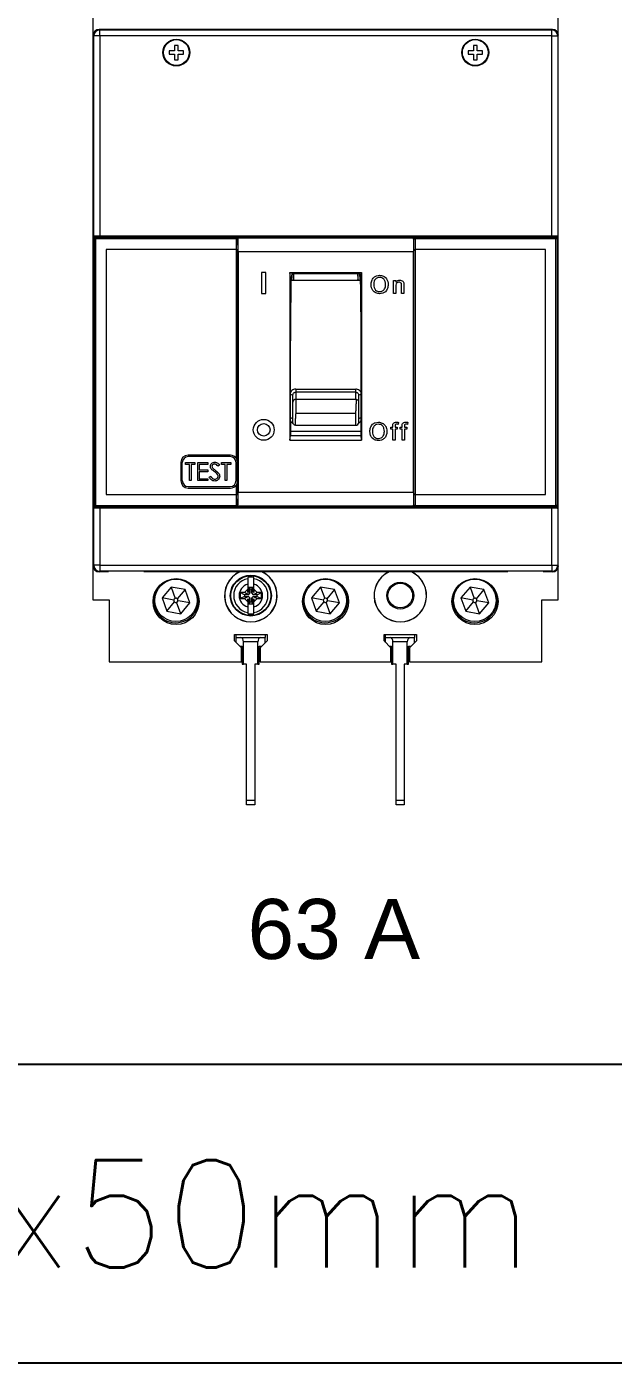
# Model space of a CAD drawing. Header units: millimetres. Extents: x 1004 to 59588, y 686 to 38112.
# Drawn here: x 44452.1 to 44550.2, y 37033.1 to 37256.7 of the extents above; entities that cross this region are included whole.
import ezdxf

# ---------------------------------------------------------------- set-up
doc = ezdxf.new("R2010")
doc.units = ezdxf.units.MM
doc.linetypes.add('HIDDEN', pattern=[9.525, 6.35, -3.175])
doc.layers.add('Canaleta', color=3, linetype='Continuous')
doc.layers.add('Txt.Des.', color=6, linetype='Continuous')
doc.styles.add('Fodra', font='romans.shx')
doc.styles.get("Standard").update_dxf_attribs({"font": 'arial.ttf'})

msp = doc.modelspace()

# ---------------------------------------------------------------- linework, layer by layer
at = {"color": 7, "linetype": 'Continuous', "lineweight": 15}
for p, q in [((44463.11, 37262.24), (44463.11, 37215.45)), ((44540.99, 37215.45), (44540.99, 37262.24)), ((44464.18, 37256.26), (44464.27, 37256.16)), ((44539.99, 37256.26), (44464.18, 37256.26)), ((44464.27, 37255.16), (44464.27, 37256.16)), ((44464.27, 37256.16), (44539.9, 37256.16)), ((44539.9, 37256.16), (44539.99, 37256.26)), ((44539.9, 37255.16), (44539.9, 37256.16)), ((44463.18, 37166.51), (44463.18, 37255.26)), ((44463.27, 37255.16), (44463.18, 37255.26)), ((44463.27, 37221.75), (44463.27, 37255.16)), ((44464.27, 37255.16), (44463.27, 37255.16)), ((44464.27, 37255.16), (44464.27, 37221.72)), ((44539.9, 37255.16), (44464.27, 37255.16)), ((44477.39, 37253.59), (44476.79, 37253.59)), ((44476.79, 37253.59), (44476.79, 37252.69)), ((44477.39, 37252.69), (44477.39, 37253.59)), ((44527.39, 37253.59), (44526.79, 37253.59)), ((44526.79, 37253.59), (44526.79, 37252.69)), ((44527.39, 37252.69), (44527.39, 37253.59)), ((44539.9, 37221.72), (44539.9, 37255.16)), ((44539.9, 37255.16), (44540.9, 37255.16)), ((44540.99, 37255.26), (44540.9, 37255.16)), ((44540.9, 37255.16), (44540.9, 37221.75)), ((44540.99, 37166.51), (44540.99, 37255.26)), ((44476.79, 37252.69), (44475.89, 37252.69)), ((44475.89, 37252.69), (44475.89, 37252.09)), ((44475.89, 37252.09), (44476.79, 37252.09)), ((44476.79, 37252.09), (44476.79, 37251.19)), ((44476.79, 37251.19), (44477.39, 37251.19)), ((44478.29, 37252.69), (44477.39, 37252.69)), ((44477.39, 37251.19), (44477.39, 37252.09)), ((44477.39, 37252.09), (44478.29, 37252.09)), ((44478.29, 37252.09), (44478.29, 37252.69)), ((44526.79, 37252.69), (44525.89, 37252.69)), ((44525.89, 37252.69), (44525.89, 37252.09)), ((44525.89, 37252.09), (44526.79, 37252.09)), ((44526.79, 37252.09), (44526.79, 37251.19)), ((44526.79, 37251.19), (44527.39, 37251.19)), ((44528.29, 37252.69), (44527.39, 37252.69)), ((44527.39, 37251.19), (44527.39, 37252.09)), ((44527.39, 37252.09), (44528.29, 37252.09)), ((44528.29, 37252.09), (44528.29, 37252.69)), ((44463.39, 37221.23), (44463.3, 37221.32)), ((44463.39, 37176.64), (44463.39, 37221.23)), ((44463.59, 37221.23), (44463.39, 37221.23)), ((44463.5, 37221.52), (44463.59, 37221.43)), ((44463.59, 37221.43), (44487.54, 37221.43)), ((44463.59, 37221.23), (44463.59, 37221.43)), ((44463.59, 37221.23), (44463.59, 37176.64)), ((44487.15, 37221.23), (44463.59, 37221.23)), ((44464.27, 37221.72), (44464.27, 37221.52)), ((44464.27, 37221.72), (44539.9, 37221.72)), ((44539.9, 37221.52), (44464.27, 37221.52)), ((44487.15, 37221.23), (44487.35, 37221.23)), ((44487.15, 37221.22), (44487.35, 37221.22)), ((44487.15, 37219.44), (44487.15, 37221.22)), ((44487.35, 37221.22), (44487.35, 37219.45)), ((44487.4, 37221.17), (44487.35, 37221.22)), ((44487.43, 37219.04), (44487.4, 37221.17)), ((44487.54, 37221.43), (44487.6, 37221.37)), ((44487.6, 37221.37), (44516.57, 37221.37)), ((44516.57, 37221.37), (44516.63, 37221.43)), ((44516.63, 37221.43), (44540.58, 37221.43)), ((44516.77, 37221.17), (44516.74, 37219.04)), ((44516.82, 37221.22), (44516.77, 37221.17)), ((44516.82, 37221.23), (44517.02, 37221.23)), ((44516.82, 37219.25), (44516.82, 37221.22)), ((44516.82, 37221.22), (44517.02, 37221.22)), ((44540.58, 37221.23), (44517.02, 37221.23)), ((44517.02, 37221.22), (44517.02, 37219.44)), ((44539.9, 37221.72), (44539.9, 37221.52)), ((44540.58, 37221.43), (44540.67, 37221.52)), ((44540.58, 37221.43), (44540.58, 37221.23)), ((44540.58, 37176.64), (44540.58, 37221.23)), ((44540.78, 37221.23), (44540.58, 37221.23)), ((44540.87, 37221.32), (44540.78, 37221.23)), ((44540.78, 37221.23), (44540.78, 37176.64)), ((44465.34, 37219.44), (44465.33, 37219.44)), ((44487.15, 37219.44), (44465.33, 37219.44)), ((44465.33, 37219.44), (44465.33, 37178.43)), ((44487.14, 37219.44), (44465.34, 37219.44)), ((44465.34, 37219.44), (44465.34, 37178.44)), ((44487.14, 37184.49), (44487.14, 37219.44)), ((44487.34, 37219.44), (44487.35, 37219.45)), ((44487.34, 37219.44), (44487.34, 37184.49)), ((44516.74, 37219.04), (44487.43, 37219.04)), ((44487.43, 37219.04), (44487.43, 37178.84)), ((44516.74, 37178.84), (44516.74, 37219.04)), ((44516.83, 37219.24), (44516.82, 37219.25)), ((44516.83, 37178.63), (44516.83, 37219.24)), ((44517.03, 37219.44), (44517.03, 37219.44)), ((44538.84, 37219.44), (44517.03, 37219.44)), ((44538.84, 37219.44), (44517.03, 37219.44)), ((44517.03, 37219.44), (44517.03, 37178.44)), ((44538.84, 37178.43), (44538.84, 37219.44)), ((44538.84, 37219.44), (44538.84, 37219.44)), ((44538.84, 37178.44), (44538.84, 37219.44)), ((44463.12, 37215.45), (44463.11, 37215.45)), ((44463.18, 37215.45), (44463.11, 37215.45)), ((44463.18, 37215.45), (44463.12, 37215.45)), ((44463.12, 37215.45), (44463.12, 37214.2)), ((44491.36, 37215.58), (44491.36, 37212.08)), ((44492.06, 37215.58), (44491.36, 37215.58)), ((44492.06, 37212.08), (44492.06, 37215.58)), ((44496.09, 37215.58), (44508.09, 37215.58)), ((44496.09, 37215.58), (44496.09, 37187.52)), ((44496.25, 37214.34), (44496.09, 37215.58)), ((44496.41, 37215.44), (44496.31, 37214.34)), ((44496.41, 37215.44), (44507.76, 37215.44)), ((44496.69, 37215.44), (44496.67, 37214.43)), ((44507.41, 37215.44), (44507.43, 37214.43)), ((44507.86, 37214.34), (44507.76, 37215.44)), ((44507.92, 37214.34), (44508.09, 37215.58)), ((44508.09, 37215.58), (44508.09, 37187.52)), ((44463.12, 37214.2), (44463.18, 37214.23)), ((44496.31, 37214.34), (44496.25, 37214.34)), ((44507.92, 37214.25), (44496.25, 37214.25)), ((44507.86, 37214.34), (44507.92, 37214.34)), ((44513.4, 37212.08), (44513.4, 37214.27)), ((44513.4, 37214.27), (44513.78, 37214.27)), ((44513.78, 37214.27), (44513.78, 37213.97)), ((44513.78, 37213.25), (44513.78, 37212.08)), ((44514.78, 37212.08), (44514.78, 37213.39)), ((44515.17, 37213.42), (44515.17, 37212.08)), ((44491.36, 37212.08), (44492.06, 37212.08)), ((44513.78, 37212.08), (44513.4, 37212.08)), ((44515.17, 37212.08), (44514.78, 37212.08)), ((44463.18, 37204.37), (44463.12, 37204.4)), ((44463.12, 37204.4), (44463.12, 37203.15)), ((44463.12, 37203.15), (44463.11, 37203.14)), ((44463.11, 37203.14), (44463.11, 37160.86)), ((44463.11, 37203.14), (44463.18, 37203.14)), ((44463.12, 37203.15), (44463.18, 37203.15)), ((44497.09, 37196.1), (44507.09, 37196.1)), ((44497.09, 37196.1), (44497.09, 37195.57)), ((44507.09, 37195.57), (44497.09, 37195.57)), ((44497.09, 37195.57), (44497.09, 37194.41)), ((44507.09, 37195.57), (44507.09, 37196.1)), ((44507.09, 37194.41), (44507.09, 37195.57)), ((44496.59, 37193.91), (44496.59, 37195.07)), ((44496.59, 37190.53), (44496.59, 37193.91)), ((44497.09, 37194.41), (44497.09, 37192.07)), ((44497.09, 37194.41), (44507.09, 37194.41)), ((44507.58, 37195.07), (44507.58, 37193.89)), ((44507.58, 37193.89), (44507.58, 37190.53)), ((44497.09, 37192.07), (44507.09, 37192.07)), ((44540.99, 37160.86), (44540.99, 37191.14)), ((44496.16, 37189.05), (44508.01, 37189.05)), ((44497.05, 37190.04), (44496.95, 37190.04)), ((44497.05, 37190.03), (44507.09, 37190.03)), ((44512.98, 37189.71), (44513.28, 37189.71)), ((44512.98, 37189.36), (44512.98, 37189.71)), ((44513.28, 37189.36), (44512.98, 37189.36)), ((44513.28, 37189.71), (44513.28, 37189.93)), ((44513.28, 37187.52), (44513.28, 37189.36)), ((44513.67, 37189.9), (44513.67, 37189.71)), ((44513.67, 37189.71), (44514.05, 37189.71)), ((44514.05, 37189.36), (44513.67, 37189.36)), ((44513.67, 37189.36), (44513.67, 37187.52)), ((44514.05, 37189.71), (44514.05, 37189.36)), ((44514.24, 37190.52), (44514.19, 37190.19)), ((44514.54, 37189.36), (44514.54, 37189.71)), ((44514.54, 37189.71), (44514.85, 37189.71)), ((44514.85, 37189.36), (44514.54, 37189.36)), ((44514.85, 37189.71), (44514.85, 37189.93)), ((44514.85, 37187.52), (44514.85, 37189.36)), ((44515.24, 37189.9), (44515.24, 37189.71)), ((44515.24, 37189.71), (44515.62, 37189.71)), ((44515.24, 37189.36), (44515.24, 37187.52)), ((44515.62, 37189.36), (44515.24, 37189.36)), ((44515.62, 37189.71), (44515.62, 37189.36)), ((44515.81, 37190.52), (44515.76, 37190.19)), ((44496.09, 37187.52), (44496.17, 37188.34)), ((44496.09, 37187.52), (44508.09, 37187.52)), ((44496.17, 37188.34), (44508, 37188.34)), ((44508.09, 37187.52), (44508, 37188.34)), ((44513.67, 37187.52), (44513.28, 37187.52)), ((44515.24, 37187.52), (44514.85, 37187.52)), ((44486.14, 37185.04), (44479.04, 37185.04)), ((44486.09, 37184.79), (44479.09, 37184.79)), ((44487.34, 37184.49), (44487.14, 37184.49)), ((44487.34, 37184.49), (44487.34, 37178.63)), ((44477.84, 37183.84), (44477.84, 37180.74)), ((44478.09, 37180.79), (44478.09, 37183.79)), ((44478.62, 37183.79), (44480.2, 37183.79)), ((44478.62, 37183.48), (44478.62, 37183.79)), ((44479.28, 37183.48), (44478.62, 37183.48)), ((44479.28, 37180.79), (44479.28, 37183.48)), ((44479.55, 37183.48), (44479.55, 37180.79)), ((44480.2, 37183.48), (44479.55, 37183.48)), ((44480.2, 37183.79), (44480.2, 37183.48)), ((44480.66, 37183.79), (44482.35, 37183.79)), ((44480.66, 37180.79), (44480.66, 37183.79)), ((44480.93, 37183.48), (44480.93, 37182.56)), ((44482.35, 37183.48), (44480.93, 37183.48)), ((44480.93, 37182.56), (44482.35, 37182.56)), ((44480.93, 37182.25), (44480.93, 37181.09)), ((44482.35, 37182.25), (44480.93, 37182.25)), ((44482.35, 37183.79), (44482.35, 37183.48)), ((44482.35, 37182.56), (44482.35, 37182.25)), ((44484.32, 37183.36), (44484.07, 37183.17)), ((44484.62, 37183.79), (44486.2, 37183.79)), ((44484.62, 37183.48), (44484.62, 37183.79)), ((44485.28, 37183.48), (44484.62, 37183.48)), ((44485.28, 37180.79), (44485.28, 37183.48)), ((44485.55, 37183.48), (44485.55, 37180.79)), ((44486.2, 37183.48), (44485.55, 37183.48)), ((44486.2, 37183.79), (44486.2, 37183.48)), ((44487.09, 37180.79), (44487.09, 37183.79)), ((44487.33, 37180.74), (44487.33, 37183.84)), ((44479.04, 37179.54), (44486.14, 37179.54)), ((44479.09, 37179.79), (44486.09, 37179.79)), ((44479.55, 37180.79), (44479.28, 37180.79)), ((44482.35, 37180.79), (44480.66, 37180.79)), ((44480.93, 37181.09), (44482.35, 37181.09)), ((44482.35, 37181.09), (44482.35, 37180.79)), ((44482.59, 37181.37), (44482.84, 37181.52)), ((44485.55, 37180.79), (44485.28, 37180.79)), ((44487.14, 37178.44), (44487.14, 37180.08)), ((44465.34, 37178.44), (44465.33, 37178.43)), ((44465.33, 37178.43), (44487.14, 37178.43)), ((44465.34, 37178.44), (44487.14, 37178.44)), ((44487.14, 37178.43), (44487.14, 37178.44)), ((44487.15, 37176.65), (44487.15, 37178.43)), ((44487.34, 37178.63), (44487.35, 37178.62)), ((44487.35, 37178.62), (44487.35, 37176.65)), ((44487.4, 37176.7), (44487.43, 37178.84)), ((44487.43, 37178.84), (44516.74, 37178.84)), ((44516.74, 37178.84), (44516.77, 37176.7)), ((44516.82, 37178.62), (44516.83, 37178.63)), ((44516.82, 37176.65), (44516.82, 37178.62)), ((44517.02, 37178.43), (44517.02, 37176.65)), ((44517.03, 37178.44), (44517.03, 37178.43)), ((44517.03, 37178.44), (44538.84, 37178.44)), ((44517.03, 37178.43), (44538.84, 37178.43)), ((44538.84, 37178.44), (44538.84, 37178.43)), ((44463.27, 37166.61), (44463.27, 37176.13)), ((44463.3, 37176.55), (44463.39, 37176.64)), ((44463.59, 37176.64), (44463.39, 37176.64)), ((44463.59, 37176.44), (44463.5, 37176.35)), ((44463.59, 37176.64), (44487.15, 37176.64)), ((44463.59, 37176.44), (44463.59, 37176.64)), ((44487.54, 37176.44), (44463.59, 37176.44)), ((44464.27, 37176.36), (44539.9, 37176.36)), ((44464.27, 37176.36), (44464.27, 37176.16)), ((44539.9, 37176.16), (44464.27, 37176.16)), ((44464.27, 37176.16), (44464.27, 37166.61)), ((44487.35, 37176.65), (44487.15, 37176.65)), ((44487.35, 37176.64), (44487.15, 37176.64)), ((44487.35, 37176.65), (44487.4, 37176.7)), ((44487.6, 37176.5), (44487.54, 37176.44)), ((44516.57, 37176.5), (44487.6, 37176.5)), ((44516.63, 37176.44), (44516.57, 37176.5)), ((44540.58, 37176.44), (44516.63, 37176.44)), ((44516.77, 37176.7), (44516.82, 37176.65)), ((44516.82, 37176.65), (44517.02, 37176.65)), ((44516.82, 37176.64), (44517.02, 37176.64)), ((44517.02, 37176.64), (44540.58, 37176.64)), ((44539.9, 37176.36), (44539.9, 37176.16)), ((44539.9, 37166.61), (44539.9, 37176.16)), ((44540.58, 37176.64), (44540.58, 37176.44)), ((44540.78, 37176.64), (44540.58, 37176.64)), ((44540.67, 37176.35), (44540.58, 37176.44)), ((44540.78, 37176.64), (44540.87, 37176.55)), ((44540.9, 37176.13), (44540.9, 37166.61)), ((44463.18, 37166.51), (44463.27, 37166.61)), ((44464.27, 37166.61), (44463.27, 37166.61)), ((44464.27, 37166.61), (44464.27, 37165.61)), ((44464.27, 37166.61), (44539.9, 37166.61)), ((44539.9, 37166.61), (44539.9, 37165.61)), ((44539.9, 37166.61), (44540.9, 37166.61)), ((44540.9, 37166.61), (44540.99, 37166.51)), ((44464.27, 37165.61), (44464.18, 37165.51)), ((44465.72, 37165.51), (44464.18, 37165.51)), ((44539.9, 37165.61), (44464.27, 37165.61)), ((44532.52, 37165.51), (44471.65, 37165.51)), ((44539.99, 37165.51), (44538.45, 37165.51)), ((44539.99, 37165.51), (44539.9, 37165.61)), ((44476.22, 37162.97), (44474.69, 37161.16)), ((44478.55, 37162.56), (44476.22, 37162.97)), ((44476.22, 37162.97), (44476.91, 37161.08)), ((44478.55, 37162.56), (44477.25, 37161.02)), ((44479.36, 37160.33), (44478.55, 37162.56)), ((44488.48, 37161.69), (44487.75, 37162.05)), ((44487.75, 37162.05), (44487.75, 37161.05)), ((44488.5, 37162.05), (44487.75, 37162.05)), ((44488.48, 37161.69), (44488.48, 37161.4)), ((44489.17, 37161.69), (44488.48, 37161.69)), ((44489.05, 37162.6), (44488.5, 37162.05)), ((44489.17, 37161.69), (44488.5, 37162.05)), ((44489.05, 37163.45), (44489.05, 37162.6)), ((44489.05, 37162.09), (44489.05, 37162.6)), ((44489.05, 37162.09), (44489.23, 37162.26)), ((44489.17, 37161.69), (44489.4, 37161.93)), ((44489.23, 37162.98), (44489.87, 37162.98)), ((44489.23, 37162.26), (44489.23, 37162.98)), ((44489.4, 37162.62), (44489.23, 37162.98)), ((44489.4, 37161.93), (44489.23, 37162.26)), ((44489.4, 37162.62), (44489.4, 37161.93)), ((44489.7, 37162.62), (44489.4, 37162.62)), ((44489.7, 37162.62), (44489.87, 37162.98)), ((44489.7, 37161.93), (44489.7, 37162.62)), ((44489.7, 37161.93), (44489.87, 37162.26)), ((44489.7, 37161.93), (44489.93, 37161.69)), ((44489.87, 37162.98), (44489.87, 37162.26)), ((44489.87, 37162.26), (44490.05, 37162.09)), ((44489.93, 37161.69), (44490.61, 37162.05)), ((44490.62, 37161.69), (44489.93, 37161.69)), ((44490.05, 37162.6), (44490.05, 37163.45)), ((44490.61, 37162.05), (44490.05, 37162.6)), ((44490.05, 37162.6), (44490.05, 37162.09)), ((44491.35, 37162.05), (44490.61, 37162.05)), ((44490.62, 37161.69), (44491.35, 37162.05)), ((44490.62, 37161.4), (44490.62, 37161.69)), ((44491.35, 37161.05), (44491.35, 37162.05)), ((44501.22, 37162.97), (44499.69, 37161.16)), ((44503.55, 37162.56), (44501.22, 37162.97)), ((44501.22, 37162.97), (44501.91, 37161.08)), ((44503.55, 37162.56), (44502.25, 37161.02)), ((44504.36, 37160.33), (44503.55, 37162.56)), ((44526.22, 37162.97), (44524.69, 37161.16)), ((44528.55, 37162.56), (44526.22, 37162.97)), ((44526.22, 37162.97), (44526.91, 37161.08)), ((44528.55, 37162.56), (44527.25, 37161.02)), ((44529.36, 37160.33), (44528.55, 37162.56)), ((44463.11, 37160.86), (44465.86, 37160.86)), ((44465.86, 37160.86), (44465.86, 37150.46)), ((44474.69, 37161.16), (44475.5, 37158.94)), ((44476.68, 37160.81), (44474.69, 37161.16)), ((44475.5, 37158.94), (44476.8, 37160.48)), ((44477.83, 37158.52), (44477.14, 37160.42)), ((44479.36, 37160.33), (44477.37, 37160.69)), ((44477.83, 37158.52), (44479.36, 37160.33)), ((44488.48, 37161.4), (44487.75, 37161.05)), ((44487.75, 37161.05), (44488.5, 37161.05)), ((44488.48, 37161.4), (44489.17, 37161.4)), ((44489.17, 37161.4), (44488.5, 37161.05)), ((44488.5, 37161.05), (44489.05, 37160.49)), ((44489.23, 37160.83), (44489.05, 37161.01)), ((44489.05, 37160.49), (44489.05, 37161.01)), ((44489.05, 37160.49), (44489.05, 37159.65)), ((44489.4, 37161.17), (44489.17, 37161.4)), ((44489.4, 37161.17), (44489.23, 37160.83)), ((44489.23, 37160.11), (44489.23, 37160.83)), ((44489.4, 37160.48), (44489.23, 37160.11)), ((44489.87, 37160.11), (44489.23, 37160.11)), ((44489.4, 37161.17), (44489.4, 37160.48)), ((44489.4, 37160.48), (44489.7, 37160.48)), ((44489.93, 37161.4), (44489.7, 37161.17)), ((44489.7, 37161.17), (44489.87, 37160.83)), ((44489.7, 37160.48), (44489.7, 37161.17)), ((44489.7, 37160.48), (44489.87, 37160.11)), ((44490.05, 37161.01), (44489.87, 37160.83)), ((44489.87, 37160.83), (44489.87, 37160.11)), ((44489.93, 37161.4), (44490.61, 37161.05)), ((44489.93, 37161.4), (44490.62, 37161.4)), ((44490.05, 37160.49), (44490.61, 37161.05)), ((44490.05, 37161.01), (44490.05, 37160.49)), ((44490.05, 37159.65), (44490.05, 37160.49)), ((44490.61, 37161.05), (44491.35, 37161.05)), ((44490.62, 37161.4), (44491.35, 37161.05)), ((44499.69, 37161.16), (44500.5, 37158.94)), ((44501.68, 37160.81), (44499.69, 37161.16)), ((44500.5, 37158.94), (44501.8, 37160.48)), ((44502.83, 37158.52), (44502.14, 37160.42)), ((44504.36, 37160.33), (44502.37, 37160.69)), ((44502.83, 37158.52), (44504.36, 37160.33)), ((44524.69, 37161.16), (44525.5, 37158.94)), ((44526.68, 37160.81), (44524.69, 37161.16)), ((44525.5, 37158.94), (44526.8, 37160.48)), ((44527.83, 37158.52), (44527.14, 37160.42)), ((44529.36, 37160.33), (44527.37, 37160.69)), ((44527.83, 37158.52), (44529.36, 37160.33)), ((44538.24, 37160.86), (44540.99, 37160.86)), ((44538.24, 37150.46), (44538.24, 37160.86)), ((44475.5, 37158.94), (44477.83, 37158.52)), ((44500.5, 37158.94), (44502.83, 37158.52)), ((44525.5, 37158.94), (44527.83, 37158.52)), ((44486.84, 37155.06), (44492.26, 37155.06)), ((44486.84, 37153.98), (44486.84, 37155.06)), ((44487.1, 37154.56), (44487.1, 37155.06)), ((44491.95, 37155.06), (44491.95, 37154.56)), ((44492.26, 37155.06), (44492.26, 37153.98)), ((44511.84, 37155.06), (44517.26, 37155.06)), ((44511.84, 37153.98), (44511.84, 37155.06)), ((44512.1, 37154.56), (44512.1, 37155.06)), ((44516.95, 37155.06), (44516.95, 37154.56)), ((44517.26, 37155.06), (44517.26, 37153.98)), ((44487.99, 37152.83), (44486.84, 37153.98)), ((44487.1, 37153.72), (44487.1, 37154.56)), ((44487.1, 37154.56), (44487.89, 37154.56)), ((44487.76, 37153.06), (44488.1, 37153.06)), ((44487.89, 37154.56), (44491.16, 37154.56)), ((44487.99, 37150.46), (44487.99, 37152.83)), ((44488.1, 37153.06), (44488.1, 37150.06)), ((44488.32, 37150.06), (44488.32, 37153.81)), ((44490.72, 37153.81), (44488.32, 37153.81)), ((44490.72, 37150.06), (44490.72, 37153.81)), ((44490.95, 37153.06), (44491.34, 37153.06)), ((44490.95, 37150.06), (44490.95, 37153.06)), ((44492.26, 37153.98), (44491.11, 37152.83)), ((44491.11, 37152.83), (44491.11, 37150.46)), ((44491.16, 37154.56), (44491.95, 37154.56)), ((44491.95, 37153.67), (44491.95, 37154.56)), ((44512.99, 37152.83), (44511.84, 37153.98)), ((44512.1, 37153.72), (44512.1, 37154.56)), ((44512.1, 37154.56), (44512.89, 37154.56)), ((44512.76, 37153.06), (44513.1, 37153.06)), ((44512.89, 37154.56), (44516.16, 37154.56)), ((44512.99, 37150.46), (44512.99, 37152.83)), ((44513.1, 37153.06), (44513.1, 37150.06)), ((44513.32, 37150.06), (44513.32, 37153.81)), ((44515.72, 37153.81), (44513.32, 37153.81)), ((44515.72, 37150.06), (44515.72, 37153.81)), ((44515.95, 37153.06), (44516.34, 37153.06)), ((44515.95, 37150.06), (44515.95, 37153.06)), ((44517.26, 37153.98), (44516.11, 37152.83)), ((44516.11, 37152.83), (44516.11, 37150.46)), ((44516.16, 37154.56), (44516.95, 37154.56)), ((44516.95, 37153.67), (44516.95, 37154.56)), ((44465.86, 37150.46), (44487.99, 37150.46)), ((44491.11, 37150.46), (44512.99, 37150.46)), ((44516.11, 37150.46), (44538.24, 37150.46)), ((44488.1, 37150.06), (44488.32, 37150.06)), ((44488.85, 37150.06), (44488.32, 37150.06)), ((44488.85, 37127.31), (44488.85, 37150.06)), ((44490.72, 37150.06), (44490.2, 37150.06)), ((44490.2, 37150.06), (44490.2, 37127.31)), ((44490.72, 37150.06), (44490.95, 37150.06)), ((44513.1, 37150.06), (44513.32, 37150.06)), ((44513.85, 37150.06), (44513.32, 37150.06)), ((44513.85, 37127.31), (44513.85, 37150.06)), ((44515.72, 37150.06), (44515.2, 37150.06)), ((44515.2, 37150.06), (44515.2, 37127.31)), ((44515.72, 37150.06), (44515.95, 37150.06)), ((44488.85, 37127.31), (44490.2, 37127.31)), ((44488.85, 37126.56), (44488.85, 37127.31)), ((44490.2, 37126.56), (44488.85, 37126.56)), ((44490.2, 37127.31), (44490.2, 37126.56)), ((44513.85, 37127.31), (44515.2, 37127.31)), ((44513.85, 37126.56), (44513.85, 37127.31)), ((44515.2, 37126.56), (44513.85, 37126.56)), ((44515.2, 37127.31), (44515.2, 37126.56))]:
    msp.add_line(p, q, dxfattribs=at)
at = {"color": 8, "linetype": 'Continuous', "lineweight": 15}
msp.add_line((44507.09, 37190.03), (44507.09, 37192.07), dxfattribs=at)
at = {"color": 7, "linetype": 'Continuous', "lineweight": 15}
for centre, radius in [((44477.09, 37252.39), 2.25), ((44477.09, 37252.39), 2.15), ((44527.09, 37252.39), 2.25), ((44527.09, 37252.39), 2.15), ((44491.71, 37189.27), 1.75), ((44491.71, 37189.27), 1.05), ((44477.05, 37160.55), 3.85), ((44477.02, 37160.75), 3.55), ((44489.55, 37161.55), 3.43), ((44489.55, 37161.55), 3.34), ((44502.05, 37160.55), 3.85), ((44502.02, 37160.75), 3.55), ((44527.05, 37160.55), 3.85), ((44527.02, 37160.75), 3.55), ((44514.55, 37161.55), 2.25), ((44514.55, 37161.55), 2.06)]:
    msp.add_circle(centre, radius, dxfattribs=at)
for centre, radius, start, end in [((44464.27, 37255.16), 1, 90.046, 179.954), ((44539.9, 37255.16), 1, 0.046, 89.954), ((44463.5, 37221.32), 0.2, 90.046, 179.954), ((44463.59, 37221.23), 0.2, 90.046, 179.954), ((44540.58, 37221.23), 0.2, 0.046, 89.954), ((44540.67, 37221.32), 0.2, 0.046, 89.954), ((44497.08, 37193.91), 0.499, 89.9317, 179.9315), ((44507.09, 37190.53), 0.5, 270, 0), ((44479.04, 37183.84), 1.2, 90, 180), ((44479.09, 37183.79), 1, 90, 180), ((44486.09, 37183.79), 1, 0, 90), ((44486.14, 37183.84), 1.2, 33.1082, 90), ((44479.04, 37180.74), 1.2, 180, 270), ((44479.09, 37180.79), 1, 180, 270), ((44486.09, 37180.79), 1, 270, 0), ((44486.14, 37180.74), 1.2, 270, 326.8918), ((44463.5, 37176.55), 0.2, 180.046, 269.954), ((44463.59, 37176.64), 0.2, 180.046, 269.954), ((44540.58, 37176.64), 0.2, 270.046, 359.954), ((44540.67, 37176.55), 0.2, 270.046, 359.954), ((44464.27, 37166.61), 1, 180.046, 269.954), ((44539.9, 37166.61), 1, 270.046, 359.954), ((44489.55, 37161.55), 4.4, 115.6694, 270), ((44489.55, 37161.55), 4.38, 115.1614, 270), ((44489.55, 37161.55), 2.87, 100.0319, 259.9681), ((44489.55, 37161.55), 3.07, 80.6186, 99.3814), ((44489.55, 37161.55), 4.4, 270, 64.3306), ((44489.55, 37161.55), 4.38, 270, 64.8386), ((44489.55, 37161.55), 2.87, 280.0319, 79.9681), ((44514.55, 37161.55), 4.4, 115.6694, 64.3306), ((44514.55, 37161.55), 4.38, 115.1614, 64.8386), ((44477.02, 37160.75), 3.75, 160.3424, 259.8886), ((44477.02, 37160.75), 3.75, 259.8886, 34.5857), ((44489.55, 37161.55), 1.96, 104.7488, 255.2512), ((44489.55, 37161.55), 1.96, 284.7488, 75.2512), ((44502.02, 37160.75), 3.75, 160.3424, 259.8886), ((44502.02, 37160.75), 3.75, 259.8886, 34.5857), ((44527.02, 37160.75), 3.75, 160.3424, 259.8886), ((44527.02, 37160.75), 3.75, 259.8886, 34.5857), ((44477.02, 37160.75), 0.35, 169.8886, 229.8886), ((44477.02, 37160.75), 0.35, 109.8886, 169.8886), ((44477.02, 37160.75), 0.35, 229.8886, 289.8886), ((44477.02, 37160.75), 0.35, 49.8886, 109.8886), ((44477.02, 37160.75), 0.35, 289.8886, 349.8886), ((44477.02, 37160.75), 0.35, 349.8886, 49.8886), ((44502.02, 37160.75), 0.35, 169.8886, 229.8886), ((44502.02, 37160.75), 0.35, 109.8886, 169.8886), ((44502.02, 37160.75), 0.35, 229.8886, 289.8886), ((44502.02, 37160.75), 0.35, 49.8886, 109.8886), ((44502.02, 37160.75), 0.35, 289.8886, 349.8886), ((44502.02, 37160.75), 0.35, 349.8886, 49.8886), ((44527.02, 37160.75), 0.35, 169.8886, 229.8886), ((44527.02, 37160.75), 0.35, 109.8886, 169.8886), ((44527.02, 37160.75), 0.35, 229.8886, 289.8886), ((44527.02, 37160.75), 0.35, 49.8886, 109.8886), ((44527.02, 37160.75), 0.35, 289.8886, 349.8886), ((44527.02, 37160.75), 0.35, 349.8886, 49.8886), ((44489.55, 37161.55), 3.07, 260.6186, 279.3814)]:
    msp.add_arc(centre, radius, start, end, dxfattribs=at)
at = {"color": 8, "linetype": 'Continuous', "lineweight": 15}
for centre, radius, start, end in [((44496.23, 37193.7), 1.42, 75.515, 93.8255), ((44507.94, 37193.7), 1.42, 86.1745, 104.485), ((44496.23, 37190.59), 0.643, 56.5579, 97.3683), ((44507.94, 37190.59), 0.643, 82.6317, 123.4421)]:
    msp.add_arc(centre, radius, start, end, dxfattribs=at)
at = {"color": 7, "linetype": 'Continuous', "lineweight": 15}
for centre, major_axis, ratio, start_param, end_param in [((44464.18, 37255.26), (0.708, -0.708), 0.999315, 2.356537, 3.926648), ((44539.99, 37255.26), (-0.708, -0.708), 0.999315, 2.356537, 3.926648), ((44464.27, 37221.75), (1, 0), 0.031423, 3.167773, 4.712389), ((44464.27, 37221.55), (1.2, 0), 0.026186, 4.008535, 4.712389), ((44487.54, 37221.23), (0.39, 0.007), 0.512958, 1.561443, 3.106059), ((44487.55, 37221.22), (0.283, -0.283), 0.999315, 3.901153, 3.926648), ((44487.54, 37221.23), (0.076, 0.188), 0.928188, 0.409293, 1.95391), ((44487.55, 37221.22), (0.142, -0.142), 0.997948, 3.901153, 3.926648), ((44487.6, 37221.17), (-0.081, 0.187), 0.979523, 5.882604, 7.452716), ((44516.57, 37221.17), (0.081, 0.187), 0.979523, 5.113655, 6.683766), ((44516.63, 37221.23), (-0.076, 0.188), 0.928188, 4.329276, 5.873892), ((44516.63, 37221.23), (0.39, -0.007), 0.512958, 0.035533, 1.58015), ((44516.62, 37221.22), (0.142, 0.142), 0.997948, 5.49813, 5.523624), ((44516.62, 37221.22), (0.283, 0.283), 0.999315, 5.49813, 5.523624), ((44539.9, 37221.75), (1, 0), 0.031423, 4.712389, 6.257005), ((44539.9, 37221.55), (1.2, 0), 0.026186, 4.712389, 5.416243), ((44487.14, 37219.44), (0.2, 0), 0.026186, 4.712389, 6.257005), ((44487.15, 37219.45), (0.2, 0), 0.026186, 4.712389, 6.257005), ((44517.02, 37219.25), (0.186, 0.077), 0.963653, 1.191016, 2.735632), ((44517.03, 37219.24), (0.186, 0.077), 0.963653, 1.191016, 2.735632), ((44517.03, 37219.24), (0.142, -0.142), 0.999315, 2.356537, 2.382032), ((44517.04, 37219.24), (0.142, -0.142), 0.999315, 2.356537, 2.382032), ((44497.05, 37197.24), (0, 34.8), 0.026186, 1.057124, 1.829417), ((44507.12, 37197.24), (0, 34.8), 0.026186, 4.453769, 5.226062), ((44487.14, 37178.63), (0.186, 0.077), 0.963653, 4.332609, 5.877225), ((44487.13, 37178.64), (-0.142, 0.142), 0.999315, 2.356537, 2.382032), ((44487.14, 37178.63), (-0.142, 0.142), 0.999315, 2.356537, 2.382032), ((44487.15, 37178.62), (0.186, 0.077), 0.963653, 4.332609, 5.877225), ((44517.02, 37178.62), (0.186, -0.077), 0.963653, 3.547553, 5.092169), ((44517.03, 37178.63), (0.186, -0.077), 0.963653, 3.547553, 5.092169), ((44517.03, 37178.63), (0.142, 0.142), 0.999315, 3.901153, 3.926648), ((44517.04, 37178.64), (0.142, 0.142), 0.999315, 3.901153, 3.926648), ((44464.27, 37176.13), (1, 0), 0.031423, 1.570796, 3.115413), ((44464.27, 37176.33), (1.2, 0), 0.026186, 1.570796, 2.274651), ((44487.55, 37176.65), (-0.283, -0.283), 0.999315, 5.49813, 5.523624), ((44487.54, 37176.64), (0.39, -0.007), 0.512958, 3.177126, 4.721742), ((44487.55, 37176.65), (0.142, 0.142), 0.997948, 2.356537, 2.382032), ((44487.54, 37176.64), (-0.076, 0.188), 0.928188, 1.187683, 2.732299), ((44487.6, 37176.7), (0.081, 0.187), 0.979523, 1.972062, 3.542174), ((44516.57, 37176.7), (-0.081, 0.187), 0.979523, 2.741012, 4.311123), ((44516.63, 37176.64), (0.076, 0.188), 0.928188, 3.550886, 5.095502), ((44516.63, 37176.64), (0.39, 0.007), 0.512958, 4.703036, 6.247652), ((44516.62, 37176.65), (0.142, -0.142), 0.997948, 0.759561, 0.785056), ((44516.62, 37176.65), (-0.283, 0.283), 0.999315, 3.901153, 3.926648), ((44539.9, 37176.33), (1.2, 0), 0.026186, 0.866942, 1.570796), ((44539.9, 37176.13), (1, 0), 0.031423, 0.02618, 1.570796), ((44464.18, 37166.51), (-0.708, -0.708), 0.999315, 5.49813, 7.068241), ((44539.99, 37166.51), (0.708, -0.708), 0.999315, 5.49813, 7.068241), ((44487.89, 37153.81), (0, 0.75), 0.57735, 4.712389, 6.283185), ((44491.16, 37153.81), (0, 0.75), 0.57735, 0, 1.570796), ((44512.89, 37153.81), (0, 0.75), 0.57735, 4.712389, 6.283185), ((44516.16, 37153.81), (0, 0.75), 0.57735, 0, 1.570796)]:
    msp.add_ellipse(centre, major_axis=major_axis, ratio=ratio, start_param=start_param, end_param=end_param, dxfattribs=at)
at = {"color": 8, "linetype": 'Continuous', "lineweight": 15}
for centre, start_param, end_param in [((44496.41, 37197.85), 5.209218, 5.242472), ((44507.7, 37197.85), 1.040713, 1.073968)]:
    msp.add_ellipse(centre, major_axis=(0, 34.8), ratio=0.008727, start_param=start_param, end_param=end_param, dxfattribs=at)
at = {"color": 7, "linetype": 'Continuous', "lineweight": 15}
for points, knots in [([(44463.3, 37221.32), (44463.3, 37221.34), (44463.29, 37221.38), (44463.28, 37221.59), (44463.28, 37221.73), (44463.27, 37221.75), (44463.27, 37221.75)], [0, 0, 0, 0, 0.283359, 0.902447, 0.994297, 1, 1, 1, 1]), ([(44463.5, 37221.52), (44463.47, 37221.53), (44463.37, 37221.56), (44463.29, 37221.66), (44463.28, 37221.73), (44463.27, 37221.74), (44463.27, 37221.75), (44463.27, 37221.75)], [0, 0, 0, 0, 0.247026, 0.891275, 0.975844, 0.99322, 1, 1, 1, 1]), ([(44540.9, 37221.75), (44540.9, 37221.75), (44540.9, 37221.74), (44540.89, 37221.73), (44540.88, 37221.66), (44540.8, 37221.56), (44540.7, 37221.53), (44540.67, 37221.52)], [0, 0, 0, 0, 0.00678, 0.024156, 0.108725, 0.752974, 1, 1, 1, 1]), ([(44540.9, 37221.75), (44540.9, 37221.75), (44540.89, 37221.73), (44540.89, 37221.59), (44540.88, 37221.38), (44540.87, 37221.34), (44540.87, 37221.32)], [0, 0, 0, 0, 0.005703, 0.097553, 0.716641, 1, 1, 1, 1]), ([(44496.67, 37214.43), (44496.67, 37214.41), (44496.65, 37214.37), (44496.57, 37214.31), (44496.44, 37214.27), (44496.3, 37214.25), (44496.21, 37214.25), (44496.17, 37214.25)], [0, 0, 0, 0, 0.2175204, 0.4350599, 0.6520215, 0.8676665, 1, 1, 1, 1]), ([(44507.93, 37214.25), (44507.87, 37214.25), (44507.76, 37214.25), (44507.61, 37214.29), (44507.5, 37214.33), (44507.44, 37214.39), (44507.43, 37214.42), (44507.43, 37214.43)], [0, 0, 0, 0, 0.2140441, 0.4280635, 0.6427745, 0.8588407, 1, 1, 1, 1]), ([(44509.68, 37213.54), (44509.69, 37213.76), (44509.72, 37214.21), (44510.07, 37214.76), (44510.57, 37215.07), (44510.92, 37215.1), (44511.1, 37215.12)], [0, 0, 0, 0, 0.28058, 0.559608, 0.779578, 1, 1, 1, 1]), ([(44511.1, 37212.04), (44510.88, 37212.07), (44510.45, 37212.11), (44509.97, 37212.53), (44509.72, 37213.03), (44509.69, 37213.37), (44509.68, 37213.54)], [0, 0, 0, 0, 0.279604, 0.558766, 0.779297, 1, 1, 1, 1]), ([(44511.1, 37214.77), (44510.93, 37214.75), (44510.6, 37214.7), (44510.24, 37214.35), (44510.11, 37213.93), (44510.1, 37213.67), (44510.1, 37213.53)], [0, 0, 0, 0, 0.279203, 0.557791, 0.778553, 1, 1, 1, 1]), ([(44510.1, 37213.53), (44510.11, 37213.37), (44510.13, 37213.05), (44510.37, 37212.66), (44510.72, 37212.42), (44510.97, 37212.4), (44511.1, 37212.39)], [0, 0, 0, 0, 0.280642, 0.559885, 0.779855, 1, 1, 1, 1]), ([(44511.1, 37215.12), (44511.32, 37215.09), (44511.76, 37215.04), (44512.25, 37214.62), (44512.49, 37214.09), (44512.51, 37213.75), (44512.52, 37213.57)], [0, 0, 0, 0, 0.2795739, 0.5585725, 0.7790868, 1, 1, 1, 1]), ([(44512.1, 37213.58), (44512.09, 37213.74), (44512.07, 37214.07), (44511.84, 37214.48), (44511.49, 37214.73), (44511.23, 37214.76), (44511.1, 37214.77)], [0, 0, 0, 0, 0.280796, 0.560074, 0.779977, 1, 1, 1, 1]), ([(44511.1, 37212.39), (44511.26, 37212.41), (44511.59, 37212.45), (44511.93, 37212.79), (44512.08, 37213.19), (44512.09, 37213.45), (44512.1, 37213.58)], [0, 0, 0, 0, 0.279092, 0.55817, 0.77881, 1, 1, 1, 1]), ([(44512.52, 37213.57), (44512.5, 37213.35), (44512.46, 37212.92), (44512.12, 37212.38), (44511.62, 37212.09), (44511.27, 37212.06), (44511.1, 37212.04)], [0, 0, 0, 0, 0.280358, 0.559512, 0.779626, 1, 1, 1, 1]), ([(44513.78, 37213.97), (44513.83, 37214.02), (44513.92, 37214.14), (44514.15, 37214.28), (44514.34, 37214.3), (44514.45, 37214.31)], [0, 0, 0, 0, 0.2805539, 0.5608154, 1, 1, 1, 1]), ([(44514.34, 37213.96), (44514.28, 37213.96), (44514.15, 37213.95), (44513.98, 37213.86), (44513.79, 37213.63), (44513.79, 37213.41), (44513.78, 37213.25)], [0, 0, 0, 0, 0.187273, 0.374362, 0.56054, 1, 1, 1, 1]), ([(44514.78, 37213.39), (44514.78, 37213.47), (44514.78, 37213.62), (44514.7, 37213.83), (44514.53, 37213.95), (44514.4, 37213.96), (44514.34, 37213.96)], [0, 0, 0, 0, 0.2816881, 0.5597154, 0.779558, 1, 1, 1, 1]), ([(44514.45, 37214.31), (44514.54, 37214.3), (44514.72, 37214.29), (44514.95, 37214.17), (44515.09, 37213.98), (44515.13, 37213.85), (44515.15, 37213.78)], [0, 0, 0, 0, 0.2802251, 0.5600007, 0.7795861, 1, 1, 1, 1]), ([(44515.15, 37213.78), (44515.15, 37213.71), (44515.17, 37213.59), (44515.17, 37213.47), (44515.17, 37213.42)], [0, 0, 0, 0, 0.559791, 1, 1, 1, 1]), ([(44496.59, 37195.07), (44496.59, 37195.13), (44496.6, 37195.24), (44496.69, 37195.39), (44496.81, 37195.5), (44496.96, 37195.56), (44497.05, 37195.57), (44497.09, 37195.57)], [0, 0, 0, 0, 0.214638, 0.429243, 0.643872, 0.858556, 1, 1, 1, 1]), ([(44507.09, 37195.57), (44507.14, 37195.56), (44507.25, 37195.55), (44507.4, 37195.47), (44507.52, 37195.34), (44507.58, 37195.2), (44507.58, 37195.11), (44507.58, 37195.07)], [0, 0, 0, 0, 0.214672, 0.42935, 0.644039, 0.858707, 1, 1, 1, 1]), ([(44507.09, 37194.41), (44507.09, 37194.41), (44507.13, 37194.4), (44507.18, 37194.39), (44507.22, 37194.37)], [0, 0, 0, 0, 0.029478, 1, 1, 1, 1]), ([(44507.09, 37192.07), (44507.09, 37192.07), (44507.09, 37192.07), (44507.09, 37192.07), (44507.09, 37192.08), (44507.1, 37192.11), (44507.12, 37192.21), (44507.15, 37192.55), (44507.18, 37193.12), (44507.2, 37193.74), (44507.22, 37194.18), (44507.22, 37194.31), (44507.22, 37194.37)], [0, 0, 0, 0, 0.000545, 0.001241, 0.002559, 0.007364, 0.026417, 0.1024, 0.334747, 0.567044, 0.801161, 1, 1, 1, 1]), ([(44507.22, 37194.37), (44507.27, 37194.35), (44507.38, 37194.31), (44507.5, 37194.19), (44507.57, 37194.05), (44507.58, 37193.94), (44507.58, 37193.9), (44507.58, 37193.89)], [0, 0, 0, 0, 0.25975, 0.519485, 0.779597, 0.982065, 1, 1, 1, 1]), ([(44497.09, 37192.07), (44497.08, 37192.07), (44497.08, 37192.07), (44497.08, 37192.07), (44497.08, 37192.07), (44497.07, 37192.04), (44497.05, 37191.94), (44497.02, 37191.6), (44496.99, 37191.06), (44496.97, 37190.5), (44496.95, 37190.15), (44496.95, 37190.08), (44496.95, 37190.04)], [0, 0, 0, 0, 0.000559, 0.001272, 0.002621, 0.007545, 0.027064, 0.104905, 0.342938, 0.580919, 0.820764, 1, 1, 1, 1]), ([(44496.95, 37190.04), (44496.9, 37190.06), (44496.79, 37190.11), (44496.67, 37190.23), (44496.6, 37190.37), (44496.59, 37190.48), (44496.59, 37190.52), (44496.59, 37190.53)], [0, 0, 0, 0, 0.259606, 0.519197, 0.779164, 0.982073, 1, 1, 1, 1]), ([(44509.47, 37188.98), (44509.48, 37189.2), (44509.51, 37189.65), (44509.86, 37190.2), (44510.36, 37190.51), (44510.72, 37190.54), (44510.89, 37190.56)], [0, 0, 0, 0, 0.28058, 0.559608, 0.779578, 1, 1, 1, 1]), ([(44510.89, 37187.48), (44510.67, 37187.5), (44510.24, 37187.55), (44509.76, 37187.96), (44509.51, 37188.47), (44509.48, 37188.81), (44509.47, 37188.98)], [0, 0, 0, 0, 0.2796039, 0.5587658, 0.7792968, 1, 1, 1, 1]), ([(44510.9, 37190.21), (44510.73, 37190.19), (44510.39, 37190.14), (44510.03, 37189.79), (44509.91, 37189.37), (44509.9, 37189.11), (44509.89, 37188.97)], [0, 0, 0, 0, 0.279203, 0.557791, 0.778553, 1, 1, 1, 1]), ([(44509.89, 37188.97), (44509.9, 37188.81), (44509.92, 37188.49), (44510.16, 37188.1), (44510.51, 37187.86), (44510.76, 37187.84), (44510.89, 37187.82)], [0, 0, 0, 0, 0.280642, 0.559885, 0.779855, 1, 1, 1, 1]), ([(44510.89, 37190.56), (44511.11, 37190.53), (44511.55, 37190.48), (44512.04, 37190.05), (44512.28, 37189.53), (44512.3, 37189.19), (44512.31, 37189.01)], [0, 0, 0, 0, 0.279574, 0.558573, 0.779087, 1, 1, 1, 1]), ([(44510.89, 37187.82), (44511.05, 37187.85), (44511.38, 37187.89), (44511.72, 37188.23), (44511.87, 37188.63), (44511.88, 37188.89), (44511.89, 37189.02)], [0, 0, 0, 0, 0.279092, 0.55817, 0.77881, 1, 1, 1, 1]), ([(44512.31, 37189.01), (44512.29, 37188.79), (44512.26, 37188.35), (44511.91, 37187.82), (44511.41, 37187.53), (44511.06, 37187.5), (44510.89, 37187.48)], [0, 0, 0, 0, 0.280358, 0.5595124, 0.7796256, 1, 1, 1, 1]), ([(44511.89, 37189.02), (44511.88, 37189.18), (44511.86, 37189.51), (44511.64, 37189.92), (44511.28, 37190.17), (44511.02, 37190.2), (44510.9, 37190.21)], [0, 0, 0, 0, 0.280796, 0.560074, 0.779977, 1, 1, 1, 1]), ([(44513.28, 37189.93), (44513.28, 37189.99), (44513.28, 37190.1), (44513.31, 37190.2), (44513.32, 37190.25)], [0, 0, 0, 0, 0.56037, 1, 1, 1, 1]), ([(44513.32, 37190.25), (44513.36, 37190.3), (44513.42, 37190.42), (44513.63, 37190.54), (44513.8, 37190.55), (44513.9, 37190.56)], [0, 0, 0, 0, 0.279458, 0.559661, 1, 1, 1, 1]), ([(44513.97, 37190.21), (44513.92, 37190.21), (44513.83, 37190.21), (44513.7, 37190.13), (44513.67, 37190.01), (44513.67, 37189.93), (44513.67, 37189.9)], [0, 0, 0, 0, 0.281512, 0.55767, 0.778449, 1, 1, 1, 1]), ([(44513.9, 37190.56), (44513.96, 37190.55), (44514.08, 37190.55), (44514.19, 37190.53), (44514.24, 37190.52)], [0, 0, 0, 0, 0.559945, 1, 1, 1, 1]), ([(44514.19, 37190.19), (44514.15, 37190.2), (44514.08, 37190.21), (44514, 37190.21), (44513.97, 37190.21)], [0, 0, 0, 0, 0.559924, 1, 1, 1, 1]), ([(44514.85, 37189.93), (44514.85, 37189.99), (44514.85, 37190.1), (44514.88, 37190.2), (44514.89, 37190.25)], [0, 0, 0, 0, 0.56037, 1, 1, 1, 1]), ([(44514.89, 37190.25), (44514.93, 37190.3), (44514.99, 37190.42), (44515.2, 37190.54), (44515.37, 37190.55), (44515.47, 37190.56)], [0, 0, 0, 0, 0.279458, 0.559661, 1, 1, 1, 1]), ([(44515.54, 37190.21), (44515.49, 37190.21), (44515.4, 37190.21), (44515.27, 37190.13), (44515.24, 37190.01), (44515.24, 37189.93), (44515.24, 37189.9)], [0, 0, 0, 0, 0.281512, 0.55767, 0.778449, 1, 1, 1, 1]), ([(44515.47, 37190.56), (44515.53, 37190.55), (44515.65, 37190.55), (44515.76, 37190.53), (44515.81, 37190.52)], [0, 0, 0, 0, 0.559945, 1, 1, 1, 1]), ([(44515.76, 37190.19), (44515.72, 37190.2), (44515.64, 37190.21), (44515.57, 37190.21), (44515.54, 37190.21)], [0, 0, 0, 0, 0.559924, 1, 1, 1, 1]), ([(44487.33, 37183.84), (44487.33, 37183.88), (44487.33, 37184.07), (44487.26, 37184.28), (44487.17, 37184.45), (44487.14, 37184.49)], [0, 0, 0, 0, 0.191907, 0.786548, 1, 1, 1, 1]), ([(44482.78, 37183.16), (44482.79, 37183.27), (44482.82, 37183.48), (44483.02, 37183.71), (44483.27, 37183.84), (44483.43, 37183.86), (44483.52, 37183.86)], [0, 0, 0, 0, 0.279553, 0.558798, 0.779378, 1, 1, 1, 1]), ([(44482.95, 37182.71), (44482.89, 37182.78), (44482.8, 37182.92), (44482.78, 37183.09), (44482.78, 37183.16)], [0, 0, 0, 0, 0.55984, 1, 1, 1, 1]), ([(44483.44, 37182.3), (44483.34, 37182.37), (44483.16, 37182.49), (44483.01, 37182.64), (44482.95, 37182.71)], [0, 0, 0, 0, 0.560413, 1, 1, 1, 1]), ([(44483.49, 37183.56), (44483.43, 37183.55), (44483.3, 37183.54), (44483.16, 37183.45), (44483.06, 37183.32), (44483.05, 37183.22), (44483.05, 37183.18)], [0, 0, 0, 0, 0.280274, 0.559931, 0.77992, 1, 1, 1, 1]), ([(44483.05, 37183.18), (44483.05, 37183.13), (44483.06, 37183.05), (44483.12, 37182.91), (44483.2, 37182.84), (44483.24, 37182.79)], [0, 0, 0, 0, 0.279946, 0.559774, 1, 1, 1, 1]), ([(44483.24, 37182.79), (44483.32, 37182.73), (44483.45, 37182.63), (44483.59, 37182.53), (44483.65, 37182.49)], [0, 0, 0, 0, 0.559906, 1, 1, 1, 1]), ([(44483.98, 37181.82), (44483.89, 37181.92), (44483.72, 37182.1), (44483.52, 37182.24), (44483.44, 37182.3)], [0, 0, 0, 0, 0.559496, 1, 1, 1, 1]), ([(44484.07, 37183.17), (44483.99, 37183.28), (44483.87, 37183.43), (44483.65, 37183.54), (44483.54, 37183.55), (44483.49, 37183.56)], [0, 0, 0, 0, 0.559818, 0.779848, 1, 1, 1, 1]), ([(44483.52, 37183.86), (44483.61, 37183.85), (44483.79, 37183.84), (44484.08, 37183.66), (44484.23, 37183.47), (44484.32, 37183.36)], [0, 0, 0, 0, 0.27975, 0.559501, 1, 1, 1, 1]), ([(44483.65, 37182.49), (44483.84, 37182.35), (44484.1, 37182.16), (44484.32, 37181.8), (44484.34, 37181.61), (44484.35, 37181.52)], [0, 0, 0, 0, 0.560115, 0.780284, 1, 1, 1, 1]), ([(44484.09, 37181.53), (44484.08, 37181.59), (44484.06, 37181.69), (44484, 37181.78), (44483.98, 37181.82)], [0, 0, 0, 0, 0.55899, 1, 1, 1, 1]), ([(44483.5, 37180.71), (44483.39, 37180.72), (44483.16, 37180.74), (44482.82, 37180.97), (44482.68, 37181.21), (44482.59, 37181.37)], [0, 0, 0, 0, 0.27988, 0.559666, 1, 1, 1, 1]), ([(44482.84, 37181.52), (44482.93, 37181.38), (44483.05, 37181.19), (44483.31, 37181.04), (44483.43, 37181.02), (44483.5, 37181.02)], [0, 0, 0, 0, 0.559321, 0.779782, 1, 1, 1, 1]), ([(44483.5, 37181.02), (44483.58, 37181.03), (44483.74, 37181.04), (44483.94, 37181.16), (44484.06, 37181.34), (44484.08, 37181.46), (44484.09, 37181.53)], [0, 0, 0, 0, 0.280276, 0.560148, 0.780153, 1, 1, 1, 1]), ([(44484.35, 37181.52), (44484.34, 37181.4), (44484.3, 37181.15), (44484.06, 37180.89), (44483.79, 37180.73), (44483.59, 37180.72), (44483.5, 37180.71)], [0, 0, 0, 0, 0.279183, 0.559085, 0.779446, 1, 1, 1, 1]), ([(44487.14, 37180.08), (44487.18, 37180.15), (44487.27, 37180.32), (44487.33, 37180.54), (44487.33, 37180.69), (44487.33, 37180.74)], [0, 0, 0, 0, 0.354876, 0.802245, 1, 1, 1, 1]), ([(44463.27, 37176.13), (44463.27, 37176.13), (44463.28, 37176.15), (44463.28, 37176.29), (44463.29, 37176.49), (44463.3, 37176.54), (44463.3, 37176.55)], [0, 0, 0, 0, 0.005703, 0.097553, 0.716641, 1, 1, 1, 1]), ([(44463.5, 37176.35), (44463.47, 37176.34), (44463.37, 37176.31), (44463.29, 37176.21), (44463.28, 37176.14), (44463.27, 37176.13), (44463.27, 37176.13), (44463.27, 37176.13)], [0, 0, 0, 0, 0.247026, 0.891275, 0.975844, 0.99322, 1, 1, 1, 1]), ([(44540.9, 37176.13), (44540.9, 37176.13), (44540.9, 37176.13), (44540.89, 37176.14), (44540.88, 37176.21), (44540.8, 37176.31), (44540.7, 37176.34), (44540.67, 37176.35)], [0, 0, 0, 0, 0.00678, 0.024156, 0.108725, 0.752974, 1, 1, 1, 1]), ([(44540.87, 37176.55), (44540.87, 37176.54), (44540.88, 37176.49), (44540.89, 37176.29), (44540.89, 37176.15), (44540.9, 37176.13), (44540.9, 37176.13)], [0, 0, 0, 0, 0.283359, 0.902447, 0.994297, 1, 1, 1, 1]), ([(44489.05, 37164.57), (44489.05, 37164.51), (44489.05, 37164.45), (44489.05, 37164.38), (44489.05, 37164.37)], [0, 0, 0, 0, 0.889371, 1, 1, 1, 1]), ([(44489.05, 37164.37), (44489.05, 37164.36), (44489.05, 37164.3), (44489.05, 37164.14), (44489.05, 37163.85), (44489.05, 37163.61), (44489.05, 37163.47), (44489.05, 37163.45)], [0, 0, 0, 0, 0.060493, 0.349779, 0.641973, 0.939372, 1, 1, 1, 1]), ([(44490.05, 37164.37), (44490.05, 37164.38), (44490.05, 37164.45), (44490.05, 37164.51), (44490.05, 37164.57)], [0, 0, 0, 0, 0.110629, 1, 1, 1, 1]), ([(44490.05, 37163.45), (44490.05, 37163.53), (44490.05, 37163.73), (44490.05, 37164.03), (44490.05, 37164.26), (44490.05, 37164.34), (44490.05, 37164.37)], [0, 0, 0, 0, 0.217543, 0.528612, 0.82963, 1, 1, 1, 1]), ([(44489.05, 37159.65), (44489.05, 37159.6), (44489.05, 37159.44), (44489.05, 37159.21), (44489.05, 37158.95), (44489.05, 37158.8), (44489.05, 37158.74), (44489.05, 37158.72)], [0, 0, 0, 0, 0.114112, 0.42888, 0.617845, 0.909493, 1, 1, 1, 1]), ([(44490.05, 37158.72), (44490.05, 37158.76), (44490.05, 37158.84), (44490.05, 37159.03), (44490.05, 37159.28), (44490.05, 37159.52), (44490.05, 37159.64), (44490.05, 37159.65)], [0, 0, 0, 0, 0.221054, 0.38281, 0.683142, 0.983236, 1, 1, 1, 1]), ([(44489.05, 37158.72), (44489.05, 37158.71), (44489.05, 37158.65), (44489.05, 37158.58), (44489.05, 37158.52)], [0, 0, 0, 0, 0.110629, 1, 1, 1, 1]), ([(44490.05, 37158.52), (44490.05, 37158.58), (44490.05, 37158.65), (44490.05, 37158.71), (44490.05, 37158.72)], [0, 0, 0, 0, 0.889371, 1, 1, 1, 1])]:
    msp.add_open_spline(points, degree=3, knots=knots, dxfattribs=at)
at = {"color": 8, "linetype": 'Continuous', "lineweight": 15}
for points, knots in [([(44497.09, 37196.1), (44497.01, 37196.09), (44496.83, 37196.08), (44496.54, 37195.96), (44496.3, 37195.74), (44496.16, 37195.54), (44496.14, 37195.42), (44496.14, 37195.42)], [0, 0, 0, 0, 0.178053, 0.447755, 0.716174, 0.983249, 1, 1, 1, 1]), ([(44508.03, 37195.4), (44508, 37195.48), (44507.94, 37195.67), (44507.72, 37195.89), (44507.42, 37196.06), (44507.2, 37196.08), (44507.09, 37196.1)], [0, 0, 0, 0, 0.204351, 0.468436, 0.733803, 1, 1, 1, 1]), ([(44496.15, 37190.91), (44496.18, 37190.83), (44496.25, 37190.66), (44496.41, 37190.47), (44496.56, 37190.4), (44496.61, 37190.38)], [0, 0, 0, 0, 0.327756, 0.78296, 1, 1, 1, 1]), ([(44507.56, 37190.37), (44507.57, 37190.37), (44507.69, 37190.42), (44507.87, 37190.59), (44507.97, 37190.79), (44508.02, 37190.88)], [0, 0, 0, 0, 0.067436, 0.546646, 1, 1, 1, 1])]:
    msp.add_open_spline(points, degree=3, knots=knots, dxfattribs=at)
at = {"layer": 'Canaleta', "color": 7}
for p, q in [((44784.16, 37083.13), (44045.92, 37083.13)), ((44779.48, 37033.13), (44045.98, 37033.13))]:
    msp.add_line(p, q, dxfattribs=at)

# ---------------------------------------------------------------- texts
msp.add_text('63 A', height=10.045).set_placement((44489, 37100.76))
at = {"layer": 'Txt.Des.', "linetype": 'HIDDEN', "insert": (44412.73, 37058.13), "char_height": 18, "attachment_point": 5, "style": 'Fodra'}
msp.add_mtext_dynamic_manual_height_columns('CANALETA 50x50mm', width=633.5, gutter_width=10, heights=[0], dxfattribs=at)

doc.saveas('drawing.dxf')
